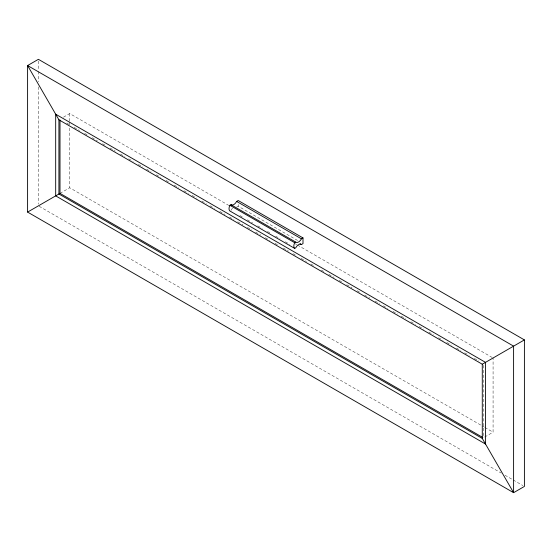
<?xml version="1.0" encoding="UTF-8"?>
<svg xmlns="http://www.w3.org/2000/svg" width="552" height="552" viewBox="0 0 552 552"><rect width="100%" height="100%" fill="white"/><g stroke="black" fill="none" stroke-linecap="round" stroke-linejoin="round"><path stroke-width="0.41" stroke-dasharray="2.76 2.07" d="M63.473 117.176L69.718 113.567L228.763 205.392M60.002 193.379L69.718 187.77L484.118 427.02M236.635 207.103L238.202 206.2L297.783 240.603M484.746 437.005L493.081 432.195L493.081 357.993M295.216 243.756L296.707 244.619M297.452 245.047L492.336 357.565M239.892 215.542L242.873 217.26M247.337 219.841L252.554 222.849M257.77 225.865L262.234 228.445M267.451 231.454L270.432 233.172M275.641 236.18L280.112 238.761M285.329 241.776L289.793 244.357M66.723 123.061L69.704 124.786M74.189 127.374L79.412 130.389M84.642 133.405L87.63 135.13M92.108 137.717L97.331 140.732M102.562 143.755L105.549 145.48M110.027 148.067L115.251 151.082M120.481 154.098L124.959 156.685M128.692 158.838L133.17 161.425M138.4 164.448L142.878 167.028M146.611 169.188L151.096 171.775M156.32 174.791L160.798 177.378M166.028 180.394L169.015 182.119M174.239 185.134L178.717 187.721M183.947 190.744L188.425 193.324M192.158 195.484L196.643 198.071M201.866 201.087L206.344 203.674M210.077 205.827L214.562 208.415M219.786 211.43L225.016 214.452M229.494 217.04L233.972 219.627M237.705 221.78L242.935 224.795M247.413 227.383L251.891 229.97M255.624 232.123L260.854 235.145M265.333 237.733L269.811 240.313M275.041 243.335L278.029 245.06M283.252 248.076L288.482 251.091M292.96 253.678L295.948 255.403M301.171 258.419L306.401 261.441M310.88 264.028L313.867 265.747M321.333 270.059L324.321 271.784M328.799 274.372L334.029 277.387M339.252 280.409L342.24 282.134M346.718 284.715L351.948 287.737M357.172 290.752L360.159 292.477M364.637 295.065L369.868 298.08M375.091 301.095L379.576 303.683M383.309 305.842L387.787 308.43M393.01 311.445L397.495 314.033M401.228 316.186L405.706 318.773M410.936 321.788L415.414 324.376M419.147 326.536L423.625 329.116M428.856 332.138L433.334 334.726M438.557 337.741L443.042 340.329M446.775 342.481L451.253 345.069M456.483 348.084L460.961 350.672M464.694 352.832L469.172 355.412M474.403 358.434L478.881 361.022M484.87 427.455L493.081 432.195M39.144 206.282L501.257 473.085M504.99 475.237L512.456 479.55M513.201 479.978L522.91 485.581M483.359 365.314L483.359 437.805M238.202 204.578L238.202 206.2M69.718 113.567L69.718 121.247M69.718 122.095L69.718 124.655M69.718 128.071L69.718 187.77M38.398 61.044L38.398 70.525M38.398 71.387L38.398 81.73M38.398 86.905L38.398 204.13M230.957 210.381A5.279 3.05 -60 0 1 232.73 208.021"/><path stroke-width="0.83" d="M27.6 212.092L27.6 65.557L38.398 59.319L524.4 339.908L524.4 486.443L513.601 492.681L27.6 212.092L60.002 193.379L60.002 120.032M229.894 205.309L230.957 204.702A5.279 3.05 -60 0 0 236.635 201.418L238.202 200.514L303 237.926L303 243.611L301.433 244.515A5.279 3.05 -60 0 0 295.755 247.793L294.692 248.407L229.894 210.995A5.513 3.181 -60 0 1 229.894 205.309L294.692 242.721L295.755 242.114A5.279 3.05 -60 0 0 301.433 238.83L303 237.926M482.282 438.433L58.919 194.007L58.919 119.805L27.6 65.557L513.601 346.145L513.601 492.681L482.282 438.433L482.282 364.23L524.4 339.908M236.635 201.418L301.433 238.83M299.95 243.653L301.433 244.515M230.957 204.702L295.755 242.114M58.919 119.805L482.282 364.23M60.002 193.379L482.614 437.377M294.692 248.407A5.513 3.181 -60 0 1 294.692 242.721M485.518 362.36L55.683 114.195L55.683 195.877L485.518 444.043L485.518 362.36"/></g></svg>
